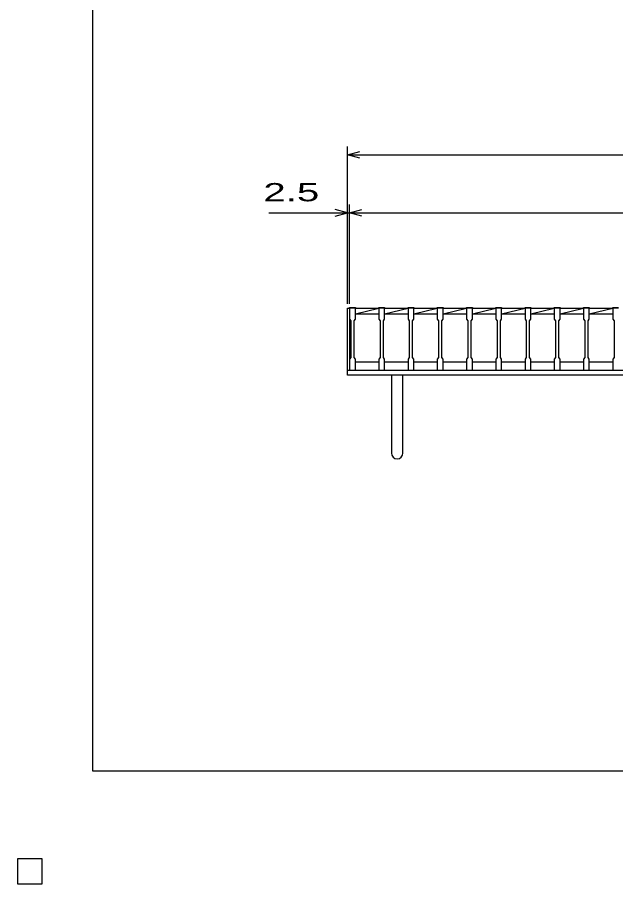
# Model space of a CAD drawing. Units: millimetres, scale not verified. Extents: x -1820 to 1731, y -1282 to 1054.
# Drawn here: x -1820 to -1098, y -1282 to -236 of the extents above; entities that cross this region are included whole.
import ezdxf
from ezdxf.enums import TextEntityAlignment as Align

# ---------------------------------------------------------------- set-up
doc = ezdxf.new("R2010")
doc.units = ezdxf.units.MM
doc.header["$LTSCALE"] = 10
for name, color, linetype, lineweight in [('0_2', 150, 'Continuous', 25), ('16', 3, 'Continuous', 25), ('19', 6, 'Continuous', 25), ('22', 4, 'Continuous', 25), ('24', 2, 'Continuous', 25), ('32', 4, 'Continuous', 25)]:
    doc.layers.add(name, color=color, linetype=linetype, lineweight=lineweight)
doc.styles.add('ベクトル', font='')
doc.styles.get('ベクトル').set_extended_font_data('ベクトル')

msp = doc.modelspace()

# ---------------------------------------------------------------- linework, layer by layer
at = {"layer": '0_2'}
for p, q in [((-1729, -1146.5), (-1729, 1053.5)), ((1731, -1146.5), (-1729, -1146.5)), ((-1790, -1252.5), (-1820, -1252.5)), ((-1820, -1252.5), (-1820, -1282.5)), ((-1790, -1252.5), (-1820, -1252.5)), ((-1820, -1252.5), (-1820, -1282.5)), ((-1790, -1252.5), (-1820, -1252.5)), ((-1820, -1252.5), (-1820, -1282.5)), ((-1790, -1252.5), (-1820, -1252.5)), ((-1820, -1252.5), (-1820, -1282.5)), ((-1790, -1252.5), (-1820, -1252.5)), ((-1820, -1252.5), (-1820, -1282.5)), ((-1790, -1282.5), (-1790, -1252.5)), ((-1790, -1282.5), (-1790, -1252.5)), ((-1790, -1282.5), (-1790, -1252.5)), ((-1790, -1282.5), (-1790, -1252.5)), ((-1790, -1282.5), (-1790, -1252.5)), ((-1820, -1282.5), (-1790, -1282.5)), ((-1820, -1282.5), (-1790, -1282.5)), ((-1820, -1282.5), (-1790, -1282.5)), ((-1820, -1282.5), (-1790, -1282.5)), ((-1820, -1282.5), (-1790, -1282.5))]:
    msp.add_line(p, q, dxfattribs=at)
at = {"layer": '16'}
for p, q in [((-1419, -587.5), (-1419, -586.8)), ((-1419, -586.8), (-1412, -586.8)), ((-1419, -587.5), (-1419, -601)), ((-1412, -587.5), (-1419, -587.5)), ((-1419, -587.5), (-1419, -652.5)), ((-1412, -586.8), (-1412, -587.5)), ((-1412, -601), (-1412, -587.5)), ((-1412, -587.5), (-1383.7, -587.5)), ((-1412, -594.5), (-1383.7, -587.5)), ((-1412, -594.5), (-1383.7, -594.5)), ((-1383.7, -587.5), (-1383.7, -586.8)), ((-1383.7, -586.8), (-1376.7, -586.8)), ((-1383.7, -587.5), (-1383.7, -601)), ((-1376.7, -587.5), (-1383.7, -587.5)), ((-1376.7, -586.8), (-1376.7, -587.5)), ((-1376.7, -601), (-1376.7, -587.5)), ((-1376.7, -587.5), (-1348.4, -587.5)), ((-1376.7, -594.5), (-1348.4, -587.5)), ((-1376.7, -594.5), (-1348.4, -594.5)), ((-1348.4, -587.5), (-1348.4, -586.8)), ((-1348.4, -586.8), (-1341.4, -586.8)), ((-1348.4, -587.5), (-1348.4, -601)), ((-1341.4, -587.5), (-1348.4, -587.5)), ((-1341.4, -586.8), (-1341.4, -587.5)), ((-1341.4, -601), (-1341.4, -587.5)), ((-1341.4, -587.5), (-1313.1, -587.5)), ((-1341.4, -594.5), (-1313.1, -587.5)), ((-1341.4, -594.5), (-1313.1, -594.5)), ((-1313.1, -587.5), (-1313.1, -586.8)), ((-1313.1, -586.8), (-1306.1, -586.8)), ((-1313.1, -587.5), (-1313.1, -601)), ((-1306.1, -587.5), (-1313.1, -587.5)), ((-1306.1, -586.8), (-1306.1, -587.5)), ((-1306.1, -601), (-1306.1, -587.5)), ((-1306.1, -587.5), (-1277.8, -587.5)), ((-1306.1, -594.5), (-1277.8, -587.5)), ((-1306.1, -594.5), (-1277.8, -594.5)), ((-1277.8, -587.5), (-1277.8, -586.8)), ((-1277.8, -586.8), (-1270.8, -586.8)), ((-1277.8, -587.5), (-1277.8, -601)), ((-1270.8, -587.5), (-1277.8, -587.5)), ((-1270.8, -586.8), (-1270.8, -587.5)), ((-1270.8, -601), (-1270.8, -587.5)), ((-1270.8, -587.5), (-1242.5, -587.5)), ((-1270.8, -594.5), (-1242.5, -587.5)), ((-1270.8, -594.5), (-1242.5, -594.5)), ((-1242.5, -587.5), (-1242.5, -586.8)), ((-1242.5, -586.8), (-1235.5, -586.8)), ((-1242.5, -587.5), (-1242.5, -601)), ((-1235.5, -587.5), (-1242.5, -587.5)), ((-1235.5, -586.8), (-1235.5, -587.5)), ((-1235.5, -601), (-1235.5, -587.5)), ((-1235.5, -587.5), (-1207.2, -587.5)), ((-1235.5, -594.5), (-1207.2, -587.5)), ((-1235.5, -594.5), (-1207.2, -594.5)), ((-1207.2, -587.5), (-1207.2, -586.8)), ((-1207.2, -586.8), (-1200.2, -586.8)), ((-1207.2, -587.5), (-1207.2, -601)), ((-1200.2, -587.5), (-1207.2, -587.5)), ((-1200.2, -586.8), (-1200.2, -587.5)), ((-1200.2, -601), (-1200.2, -587.5)), ((-1200.2, -587.5), (-1171.9, -587.5)), ((-1200.2, -594.5), (-1171.9, -587.5)), ((-1200.2, -594.5), (-1171.9, -594.5)), ((-1171.9, -587.5), (-1171.9, -586.8)), ((-1171.9, -586.8), (-1164.9, -586.8)), ((-1171.9, -587.5), (-1171.9, -601)), ((-1164.9, -587.5), (-1171.9, -587.5)), ((-1164.9, -586.8), (-1164.9, -587.5)), ((-1164.9, -601), (-1164.9, -587.5)), ((-1164.9, -587.5), (-1136.6, -587.5)), ((-1164.9, -594.5), (-1136.6, -587.5)), ((-1164.9, -594.5), (-1136.6, -594.5)), ((-1136.6, -587.5), (-1136.6, -586.8)), ((-1136.6, -586.8), (-1129.6, -586.8)), ((-1136.6, -587.5), (-1136.6, -601)), ((-1129.6, -587.5), (-1136.6, -587.5)), ((-1129.6, -586.8), (-1129.6, -587.5)), ((-1129.6, -601), (-1129.6, -587.5)), ((-1129.6, -587.5), (-1101.3, -587.5)), ((-1129.6, -594.5), (-1101.3, -587.5)), ((-1129.6, -594.5), (-1101.3, -594.5)), ((-1101.3, -587.5), (-1101.3, -586.8)), ((-1101.3, -586.8), (-1094.3, -586.8)), ((-1101.3, -587.5), (-1101.3, -601)), ((-1094.3, -587.5), (-1101.3, -587.5)), ((-1419, -601), (-1417.5, -603)), ((-1417.5, -603), (-1417.5, -647)), ((-1413.5, -603), (-1412, -601)), ((-1413.5, -647), (-1413.5, -603)), ((-1383.7, -601), (-1382.2, -603)), ((-1382.2, -603), (-1382.2, -647)), ((-1378.2, -603), (-1376.7, -601)), ((-1378.2, -647), (-1378.2, -603)), ((-1348.4, -601), (-1346.9, -603)), ((-1346.9, -603), (-1346.9, -647)), ((-1342.9, -603), (-1341.4, -601)), ((-1342.9, -647), (-1342.9, -603)), ((-1313.1, -601), (-1311.6, -603)), ((-1311.6, -603), (-1311.6, -647)), ((-1307.6, -603), (-1306.1, -601)), ((-1307.6, -647), (-1307.6, -603)), ((-1277.8, -601), (-1276.3, -603)), ((-1276.3, -603), (-1276.3, -647)), ((-1272.3, -603), (-1270.8, -601)), ((-1272.3, -647), (-1272.3, -603)), ((-1242.5, -601), (-1241, -603)), ((-1241, -603), (-1241, -647)), ((-1237, -603), (-1235.5, -601)), ((-1237, -647), (-1237, -603)), ((-1207.2, -601), (-1205.7, -603)), ((-1205.7, -603), (-1205.7, -647)), ((-1201.7, -603), (-1200.2, -601)), ((-1201.7, -647), (-1201.7, -603)), ((-1171.9, -601), (-1170.4, -603)), ((-1170.4, -603), (-1170.4, -647)), ((-1166.4, -603), (-1164.9, -601)), ((-1166.4, -647), (-1166.4, -603)), ((-1136.6, -601), (-1135.1, -603)), ((-1135.1, -603), (-1135.1, -647)), ((-1131.1, -603), (-1129.6, -601)), ((-1131.1, -647), (-1131.1, -603)), ((-1101.3, -601), (-1099.8, -603)), ((-1099.8, -603), (-1099.8, -647)), ((-1417.5, -647), (-1419, -649)), ((-1412, -649), (-1413.5, -647)), ((-1382.2, -647), (-1383.7, -649)), ((-1376.7, -649), (-1378.2, -647)), ((-1346.9, -647), (-1348.4, -649)), ((-1341.4, -649), (-1342.9, -647)), ((-1311.6, -647), (-1313.1, -649)), ((-1306.1, -649), (-1307.6, -647)), ((-1276.3, -647), (-1277.8, -649)), ((-1270.8, -649), (-1272.3, -647)), ((-1241, -647), (-1242.5, -649)), ((-1235.5, -649), (-1237, -647)), ((-1205.7, -647), (-1207.2, -649)), ((-1200.2, -649), (-1201.7, -647)), ((-1170.4, -647), (-1171.9, -649)), ((-1164.9, -649), (-1166.4, -647)), ((-1135.1, -647), (-1136.6, -649)), ((-1129.6, -649), (-1131.1, -647)), ((-1099.8, -647), (-1101.3, -649)), ((-1419, -649), (-1419, -662.5)), ((-1412, -662.5), (-1412, -649)), ((-1412, -652.5), (-1383.7, -652.5)), ((-1383.7, -649), (-1383.7, -662.5)), ((-1376.7, -662.5), (-1376.7, -649)), ((-1376.7, -652.5), (-1348.4, -652.5)), ((-1348.4, -649), (-1348.4, -662.5)), ((-1341.4, -662.5), (-1341.4, -649)), ((-1341.4, -652.5), (-1313.1, -652.5)), ((-1313.1, -649), (-1313.1, -662.5)), ((-1306.1, -662.5), (-1306.1, -649)), ((-1306.1, -652.5), (-1277.8, -652.5)), ((-1277.8, -649), (-1277.8, -662.5)), ((-1270.8, -662.5), (-1270.8, -649)), ((-1270.8, -652.5), (-1242.5, -652.5)), ((-1242.5, -649), (-1242.5, -662.5)), ((-1235.5, -662.5), (-1235.5, -649)), ((-1235.5, -652.5), (-1207.2, -652.5)), ((-1207.2, -649), (-1207.2, -662.5)), ((-1200.2, -662.5), (-1200.2, -649)), ((-1200.2, -652.5), (-1171.9, -652.5)), ((-1171.9, -649), (-1171.9, -662.5)), ((-1164.9, -662.5), (-1164.9, -649)), ((-1164.9, -652.5), (-1136.6, -652.5)), ((-1136.6, -649), (-1136.6, -662.5)), ((-1129.6, -662.5), (-1129.6, -649)), ((-1129.6, -652.5), (-1101.3, -652.5)), ((-1101.3, -649), (-1101.3, -662.5)), ((-1419, -662.5), (-1412, -662.5)), ((-1383.7, -662.5), (-1376.7, -662.5)), ((-1348.4, -662.5), (-1341.4, -662.5)), ((-1313.1, -662.5), (-1306.1, -662.5)), ((-1277.8, -662.5), (-1270.8, -662.5)), ((-1242.5, -662.5), (-1235.5, -662.5)), ((-1207.2, -662.5), (-1200.2, -662.5)), ((-1171.9, -662.5), (-1164.9, -662.5)), ((-1136.6, -662.5), (-1129.6, -662.5)), ((-1101.3, -662.5), (-1094.3, -662.5)), ((-1790, -1252.5), (-1820, -1252.5)), ((-1820, -1252.5), (-1820, -1282.5)), ((-1790, -1252.5), (-1820, -1252.5)), ((-1820, -1252.5), (-1820, -1282.5)), ((-1790, -1252.5), (-1820, -1252.5)), ((-1820, -1252.5), (-1820, -1282.5)), ((-1790, -1252.5), (-1820, -1252.5)), ((-1820, -1252.5), (-1820, -1282.5)), ((-1790, -1252.5), (-1820, -1252.5)), ((-1820, -1252.5), (-1820, -1282.5)), ((-1790, -1282.5), (-1790, -1252.5)), ((-1790, -1282.5), (-1790, -1252.5)), ((-1790, -1282.5), (-1790, -1252.5)), ((-1790, -1282.5), (-1790, -1252.5)), ((-1790, -1282.5), (-1790, -1252.5)), ((-1820, -1282.5), (-1790, -1282.5)), ((-1820, -1282.5), (-1790, -1282.5)), ((-1820, -1282.5), (-1790, -1282.5)), ((-1820, -1282.5), (-1790, -1282.5)), ((-1820, -1282.5), (-1790, -1282.5))]:
    msp.add_line(p, q, dxfattribs=at)
at = {"layer": '19'}
for p, q in [((-1421.5, -662.5), (-1421.5, -587.5)), ((-1421.5, -587.5), (-1419, -587.5)), ((-1421.5, -662.5), (-421.5, -662.5)), ((-1421.5, -668.5), (-1421.5, -662.5)), ((-421.5, -668.5), (-1421.5, -668.5)), ((-1368.5, -668.5), (-1368.5, -762.5)), ((-1354.5, -762.5), (-1354.5, -668.5))]:
    msp.add_line(p, q, dxfattribs=at)
msp.add_arc((-1361.5, -762.5), 7, 180, 0, dxfattribs=at)
at = {"layer": '22'}
for p, q in [((-1421.5, -582.5), (-1421.5, -392.5)), ((-1421.5, -402.5), (-1406.5, -398.5)), ((-1406.5, -406.5), (-1421.5, -402.5)), ((-1421.5, -402.5), (-421.5, -402.5)), ((-1421.5, -472.5), (-1436.5, -468.5)), ((-1421.5, -582.5), (-1421.5, -462.5)), ((-1419, -582.5), (-1419, -462.5)), ((-1419, -472.5), (-1404, -468.5)), ((-1516.5, -472.5), (-1421.5, -472.5)), ((-1436.5, -476.5), (-1421.5, -472.5)), ((-1421.5, -472.5), (-1419, -472.5)), ((-1404, -476.5), (-1419, -472.5)), ((-1419, -472.5), (-424, -472.5))]:
    msp.add_line(p, q, dxfattribs=at)
at = {"layer": '22', "color": 2}
for p, q in [((-1790, -1252.5), (-1820, -1252.5)), ((-1820, -1252.5), (-1820, -1282.5)), ((-1790, -1252.5), (-1820, -1252.5)), ((-1820, -1252.5), (-1820, -1282.5)), ((-1790, -1252.5), (-1820, -1252.5)), ((-1820, -1252.5), (-1820, -1282.5)), ((-1790, -1282.5), (-1790, -1252.5)), ((-1790, -1282.5), (-1790, -1252.5)), ((-1790, -1282.5), (-1790, -1252.5)), ((-1820, -1282.5), (-1790, -1282.5)), ((-1820, -1282.5), (-1790, -1282.5)), ((-1820, -1282.5), (-1790, -1282.5))]:
    msp.add_line(p, q, dxfattribs=at)
at = {"layer": '24', "color": 4}
for p, q in [((-1790, -1252.5), (-1820, -1252.5)), ((-1820, -1252.5), (-1820, -1282.5)), ((-1790, -1252.5), (-1820, -1252.5)), ((-1820, -1252.5), (-1820, -1282.5)), ((-1790, -1252.5), (-1820, -1252.5)), ((-1820, -1252.5), (-1820, -1282.5)), ((-1790, -1282.5), (-1790, -1252.5)), ((-1790, -1282.5), (-1790, -1252.5)), ((-1790, -1282.5), (-1790, -1252.5)), ((-1820, -1282.5), (-1790, -1282.5)), ((-1820, -1282.5), (-1790, -1282.5)), ((-1820, -1282.5), (-1790, -1282.5))]:
    msp.add_line(p, q, dxfattribs=at)
at = {"layer": '32'}
for p, q in [((-1790, -1252.5), (-1820, -1252.5)), ((-1820, -1252.5), (-1820, -1282.5)), ((-1790, -1252.5), (-1820, -1252.5)), ((-1820, -1252.5), (-1820, -1282.5)), ((-1790, -1252.5), (-1820, -1252.5)), ((-1820, -1252.5), (-1820, -1282.5)), ((-1790, -1252.5), (-1820, -1252.5)), ((-1820, -1252.5), (-1820, -1282.5)), ((-1790, -1252.5), (-1820, -1252.5)), ((-1820, -1252.5), (-1820, -1282.5)), ((-1790, -1282.5), (-1790, -1252.5)), ((-1790, -1282.5), (-1790, -1252.5)), ((-1790, -1282.5), (-1790, -1252.5)), ((-1790, -1282.5), (-1790, -1252.5)), ((-1790, -1282.5), (-1790, -1252.5)), ((-1820, -1282.5), (-1790, -1282.5)), ((-1820, -1282.5), (-1790, -1282.5)), ((-1820, -1282.5), (-1790, -1282.5)), ((-1820, -1282.5), (-1790, -1282.5)), ((-1820, -1282.5), (-1790, -1282.5))]:
    msp.add_line(p, q, dxfattribs=at)

# ---------------------------------------------------------------- texts
at = {"layer": '22', "color": 2, "style": 'ベクトル', "width": 1.65}
msp.add_text(' 2.5 ', height=21.99, dxfattribs=at).set_placement((-1536.5, -447.5), align=Align.MIDDLE_LEFT)

doc.saveas('drawing.dxf')
